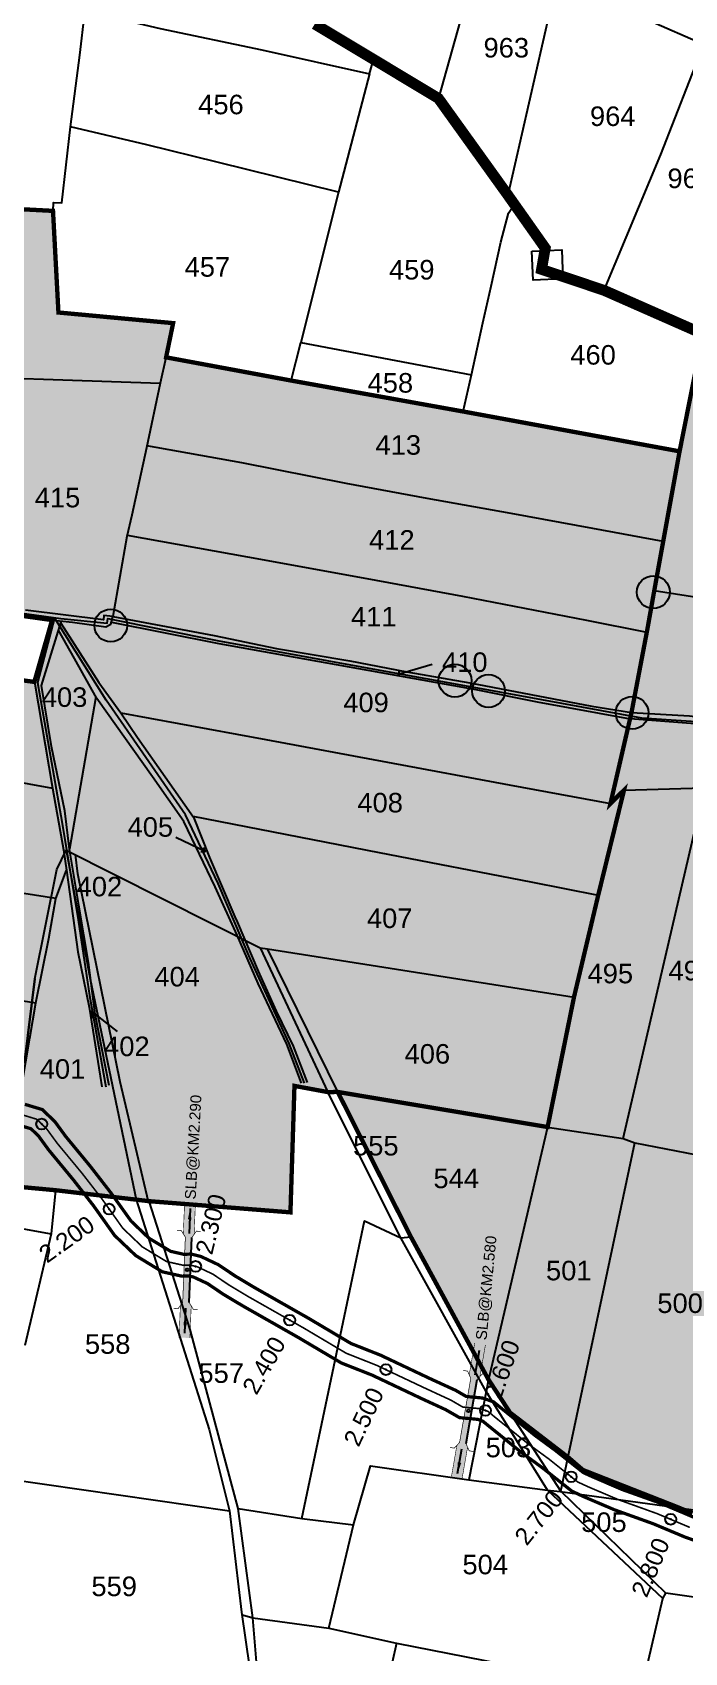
# Model space of a CAD drawing. Header units: inches. Extents: x 192867 to 224088, y 1602358 to 1617481.
# Drawn here: x 200424 to 201025, y 1610603 to 1612096 of the extents above; entities that cross this region are included whole.
import ezdxf
from ezdxf.enums import TextEntityAlignment as Align

# ---------------------------------------------------------------- set-up
doc = ezdxf.new("R2010")
doc.units = ezdxf.units.IN
doc.header["$LTSCALE"] = 15
doc.header["$MEASUREMENT"] = 0
doc.header["$PDMODE"] = 32
doc.header["$PDSIZE"] = 10
doc.linetypes.add('ACAD_ISO02W100', pattern=[15, 12, -3])
doc.linetypes.add('HIDDEN2', pattern=[0.1875, 0.125, -0.0625])
for name, color, linetype in [('BOUNDRY STONES', 240, 'Continuous'), ('CANAL1', 7, 'Continuous'), ('CS', 134, 'Continuous'), ('CSMark', 72, 'Continuous'), ('PLOT', 7, 'Continuous'), ('PLOTS', 7, 'Continuous'), ('PLOTS NO', 7, 'Continuous'), ('ROADS', 1, 'Continuous'), ('STREAM', 4, 'Continuous'), ('STRUCTURE', 5, 'Continuous'), ('VILLAGE BOUNDARY STONES', 1, 'Continuous'), ('VILLAGE BOUNDRY', 5, 'Continuous'), ('WUA 8', 3, 'Continuous')]:
    doc.layers.add(name, color=color, linetype=linetype)
doc.styles.get("Standard").update_dxf_attribs({"font": 'arial.ttf'})
doc.dimstyles.get("Standard").update_dxf_attribs({"dimtxt": 0.18, "dimasz": 0.18, "dimexe": 0.18, "dimexo": 0.0625, "dimgap": 0.09, "dimtad": 0, "dimtih": 1, "dimtoh": 1, "dimdec": 4, "dimzin": 0, "dimdsep": 46, "dimtxsty": 'Standard', "dimcen": 0.09, "dimadec": 0, "dimazin": 0, "dimtfac": 1, "dimtdec": 4, "dimtofl": 0, "dimtmove": 0, "dimatfit": 3, "dimfxl": 1, "dimtolj": 1, "dimtzin": 0, "dimarcsym": 0})

# ---------------------------------------------------------------- blocks, each defined once
blk = doc.blocks.new('SLB')
at = {"layer": 'STRUCTURE'}
h = blk.add_hatch(dxfattribs=at)
h.set_pattern_fill('DOTS', color=6, scale=20, angle=320.3722, style=0)
h.set_pattern_definition([(320.372247934, (-159.4327, -72.9564), (1.2786241598, 0.5641323054), [0, -1.25])])
h.paths.add_polyline_path([(769699.5, 1706871.1), (769699.5, 1706861.1), (769729.1, 1706861.1), (769732.1, 1706863.1), (769792.1, 1706863.1), (769795.1, 1706861.1), (769824.7, 1706861.1), (769824.7, 1706871.1), (769795.1, 1706871.1), (769792.1, 1706869.1), (769732.1, 1706869.1), (769729.1, 1706871.1)])
at = {"layer": 'STRUCTURE', "color": 6, "linetype": 'ACAD_ISO02W100', "ltscale": 0.5, "const_width": 0.5}
for points in [[(769699.5, 1706871.1), (769729.1, 1706871.1)], [(769795.1, 1706871.1), (769824.7, 1706871.1)], [(769699.5, 1706861.1), (769729.1, 1706861.1)], [(769795.1, 1706861.1), (769824.7, 1706861.1)]]:
    blk.add_lwpolyline(points, dxfattribs=at)
at = {"layer": 'STRUCTURE', "color": 6, "const_width": 0.628}
for points in [[(769726.1, 1706877.1), (769726.1, 1706873.1), (769732.1, 1706869.1), (769792.1, 1706869.1), (769798.1, 1706873.1), (769798.1, 1706877.1)], [(769726.1, 1706855.1), (769726.1, 1706859.1), (769732.1, 1706863.1), (769792.1, 1706863.1), (769798.1, 1706859.1), (769798.1, 1706855.1)]]:
    blk.add_lwpolyline(points, dxfattribs=at)
at = {"layer": 'STRUCTURE', "color": 6}
blk.add_lwpolyline([(769732.1, 1706863.1), (769792.1, 1706863.1)], dxfattribs=at)
blk.add_lwpolyline([(769732.1, 1706863.1), (769792.1, 1706863.1)], dxfattribs=at)
at = {"layer": 'STRUCTURE', "color": 0}
blk.add_circle((769762.1, 1706866.1), 1.24, dxfattribs=at)
for points in [[(769703.8, 1706866), (769726.7, 1706866)], [(769818.6, 1706865.8), (769795.7, 1706865.8)]]:
    blk.add_leader(points, dimstyle='Standard', override={"dimasz": 10, "dimgap": 0.09, "dimtad": 0}, dxfattribs=at)

msp = doc.modelspace()

# ---------------------------------------------------------------- hatches: boundary and pattern name
at = {"layer": 'PLOTS NO', "true_color": 0x105689}
h = msp.add_hatch(color=146, dxfattribs=at)
h.dxf.hatch_style = 1
h.paths.add_polyline_path([(199674.5, 1611149.4), (199736.3, 1611275.9), (199742.2, 1611294.1), (199770.7, 1611361.8), (199772.1, 1611382.8), (199782.3, 1611412.1), (199801.5, 1611485.1), (199812.2, 1611522.1), (199814.6, 1611531), (199818.7, 1611556.1), (199835.7, 1611647.9), (200091.5, 1611608.6), (200076, 1611546.1), (200426, 1611497.6), (200442.3, 1611554.6), (200396.8, 1611561), (200400.2, 1611567), (200369.2, 1611692.5), (200362.2, 1611706.7), (200308.4, 1611780.8), (200222.9, 1611904.7), (200200.1, 1611944.1), (200325.7, 1611937.7), (200443.2, 1611931.5), (200448.2, 1611837.9), (200553.9, 1611828.1), (200547.4, 1611796.6), (200662.7, 1611775.2), (200821.2, 1611746.7), (201020.6, 1611710), (201005.5, 1611627.1), (200997.2, 1611581.4), (200990.9, 1611546.1), (200976.3, 1611469.5), (200956.9, 1611385.6), (200969.4, 1611398), (200945.6, 1611301.1), (200923.3, 1611207.3), (200899, 1611087.6), (200705.6, 1611119.9), (200696.3, 1611119.8), (200665.7, 1611125.5), (200662, 1611009), (200531.7, 1611019.3), (200445.4, 1611029.4), (200396.9, 1611033.9), (200256.1, 1611060.8), (200115.3, 1611087.6), (200107, 1611049.7), (200102.3, 1611066.5), (200076.8, 1610920.8), (200127.6, 1610909.3), (200165.9, 1610900), (200201.7, 1610891.9), (200273.9, 1610879.3), (200312.1, 1610872.5), (200387.2, 1610859.2), (200337.4, 1610582.4), (200331.4, 1610554.3), (200268.4, 1610569.4), (200229.2, 1610575.6), (200176.7, 1610613.4), (200160.9, 1610619.5), (200132.1, 1610629.1), (200121.2, 1610635.1), (200084.5, 1610658.3), (200012.6, 1610697.5), (199998.7, 1610696.3), (199971.4, 1610708), (200002.5, 1610879.2), (200002.4, 1610902.2), (200030, 1611045.8), (200035.4, 1611082.6), (200001, 1611090.9), (199972.5, 1611097.7), (199942, 1611104.3), (199914.6, 1611110.2), (199857.7, 1611121.6), (199855, 1611104.5)])
at = {"layer": 'PLOTS NO', "true_color": 0x7aafdf}
h = msp.add_hatch(dxfattribs=at)
h.set_pattern_fill('ANSI31', color=143)
h.set_pattern_definition([(45, (0, 0), (-0.088388347648, 0.088388347648), [])])
h.paths.add_polyline_path([(200705.6, 1611119.9), (200773, 1610986.4), (200844.4, 1610855.1), (200864.4, 1610824.5), (200918, 1610783.3), (200931.5, 1610771.7), (201018.1, 1610737.7), (201032.4, 1610731.8), (201160.7, 1610680.8), (201179.4, 1610672.7), (201192.8, 1610667.7), (201230.8, 1610756.5), (201257.4, 1610863.4), (201290.2, 1610979.7), (201348.8, 1611240.6), (201359.9, 1611279.1), (201356.8, 1611282.7), (201383, 1611340.1), (201413.9, 1611332.3), (201501.9, 1611664.8), (201401.2, 1611679.9), (201316.2, 1611709.8), (201192.1, 1611755), (201048.4, 1611815.4), (201041.6, 1611815.7), (201020.6, 1611710), (201005.5, 1611627.1), (200997.2, 1611581.4), (200990.9, 1611546.1), (200976.3, 1611469.5), (200956.9, 1611385.6), (200969.4, 1611398), (200945.6, 1611301.1), (200923.3, 1611207.3), (200899, 1611087.6)])

# ---------------------------------------------------------------- linework, layer by layer
at = {"layer": 'BOUNDRY STONES', "color": 1}
for centre in [(200996.4, 1611580.3), (200496.4, 1611549.6), (200813.6, 1611498.8), (200844.6, 1611489.2), (200976.8, 1611469.1)]:
    msp.add_circle(centre, 15.1, dxfattribs=at)
at = {"layer": 'CANAL1', "color": 1, "linetype": 'HIDDEN2', "ltscale": 4, "const_width": 1.5}
msp.add_lwpolyline([(200414.7, 1611098.9), (200428.1, 1611094.8), (200437.3, 1611086), (200447.1, 1611072.6), (200469.8, 1611045.2), (200488.6, 1611021), (200507.5, 1610994.4), (200525.5, 1610977.2), (200547.8, 1610963.7), (200563, 1610960.3), (200569.4, 1610960.5), (200576, 1610958.9), (200590.5, 1610952.1), (200605.6, 1610941.9), (200623.3, 1610931.3), (200674.3, 1610902.4), (200713.4, 1610879.2), (200741.2, 1610868.2), (200786.1, 1610847), (200809.7, 1610836.1), (200820.9, 1610829.6), (200829.3, 1610828.8), (200836.8, 1610828.2), (200844.2, 1610825.6), (200850, 1610820.7), (200881.5, 1610795.4), (200900, 1610781.9), (200926.6, 1610760.7), (200936.1, 1610756.3), (200964.3, 1610744.3), (200999.8, 1610731.5), (201030, 1610718.8)], dxfattribs=at)
at = {"layer": 'CANAL1', "color": 200, "const_width": 3}
for points in [[(200417.3, 1611108.5), (200433.3, 1611103.7), (200444.9, 1611092.6), (200455, 1611078.8), (200477.6, 1611051.4), (200496.6, 1611026.9), (200515.1, 1611001), (200531.6, 1610985.2), (200551.6, 1610973.1), (200563.9, 1610970.3), (200570.4, 1610970.6), (200579.4, 1610968.4), (200595.5, 1610960.8), (200611, 1610950.4), (200628.4, 1610940), (200679.4, 1610911), (200717.8, 1610888.2), (200745.1, 1610877.4), (200790.3, 1610856), (200814.3, 1610845), (200824, 1610839.4), (200830.2, 1610838.8), (200838.9, 1610838), (200849.2, 1610834.4), (200856.4, 1610828.5), (200887.6, 1610803.3), (200906, 1610789.8), (200931.9, 1610769.3), (200940.2, 1610765.5), (200967.9, 1610753.6), (201003.5, 1610740.9), (201033.5, 1610728.2)], [(200412.1, 1611089.2), (200422.9, 1611086), (200429.8, 1611079.4), (200439.2, 1611066.5), (200462, 1611038.9), (200480.6, 1611015), (200499.9, 1610987.8), (200519.4, 1610969.2), (200544, 1610954.2), (200562.1, 1610950.2), (200568.3, 1610950.5), (200572.7, 1610949.4), (200585.6, 1610943.4), (200600.2, 1610933.5), (200618.3, 1610922.7), (200669.3, 1610893.7), (200709, 1610870.2), (200737.2, 1610859.1), (200781.9, 1610837.9), (200805.1, 1610827.2), (200817.8, 1610819.9), (200828.4, 1610818.9), (200834.7, 1610818.3), (200839.2, 1610816.7), (200843.7, 1610813), (200875.4, 1610787.4), (200893.9, 1610773.9), (200921.3, 1610752.2), (200932, 1610747.2), (200960.6, 1610735), (200996.2, 1610722.2), (201026.5, 1610709.5), (201035.1, 1610706.6)]]:
    msp.add_lwpolyline(points, dxfattribs=at)
at = {"layer": 'CS'}
for p in [(200432.8, 1611090.3), (200494.9, 1611012), (200574.6, 1610959.2), (200661.3, 1610909.7), (200750, 1610864.1), (200841.7, 1610826.5), (200920.7, 1610765.4), (201012.4, 1610726.3)]:
    msp.add_point(p, dxfattribs=at)
at = {"layer": 'PLOT'}
for points in [[(201042.6, 1612084.8), (200907.4, 1612144.1), (200927.6, 1612214.2), (200853.6, 1612232.6), (200819.1, 1612244.8), (200766.6, 1612258.9), (200772.1, 1612270.2), (200655.5, 1612287.8), (200564.8, 1612234.2)], [(200853.6, 1612232.6), (200798.3, 1612035.2)], [(200907.4, 1612144.1), (200862.3, 1611946.1)], [(201042.6, 1612084.8), (201002.9, 1611983.4), (200950.8, 1611858.4)]]:
    msp.add_lwpolyline(points, dxfattribs=at)
at = {"layer": 'PLOTS', "color": 0}
for points in [[(200131.7, 1611993.6), (200152.3, 1611984.3), (200200.1, 1611944.1), (200325.7, 1611937.7), (200443.2, 1611931.5), (200443.7, 1611939.2), (200451.2, 1611939), (200459.4, 1612008.8), (200467.9, 1612074.9), (200472.4, 1612114.4)], [(200473.8, 1612115.4), (200542, 1612099.6), (200635.5, 1612079.8), (200734.7, 1612057.9), (200738.5, 1612071.1)], [(200734.7, 1612057.9), (200706.2, 1611948.8), (200594.5, 1611976.4), (200529.8, 1611992.3), (200459.4, 1612008.8)], [(200149.8, 1611977.6), (200157.3, 1611970.4), (200176.1, 1611950.5), (200192.5, 1611931.1), (200218.4, 1611901.2), (200238.5, 1611871.3), (200257, 1611843.7), (200270.3, 1611822.7), (200297.1, 1611786.2), (200320.9, 1611754), (200334.7, 1611735.4), (200352.8, 1611708.7), (200365.6, 1611688.4), (200375.5, 1611648.1), (200384.2, 1611613.6), (200394.2, 1611573.9), (200396.8, 1611561), (200443.3, 1611554.4), (200461.3, 1611552.8), (200492, 1611548.3), (200496.6, 1611550.9), (200498.3, 1611558)], [(200706.2, 1611948.8), (200671.5, 1611810.3), (200828.7, 1611780.6), (200839.3, 1611828.5), (200846.9, 1611862.3), (200855.9, 1611902.6), (200862.8, 1611929.4), (200868.4, 1611937.6)], [(200443.2, 1611931.5), (200446.4, 1611871.5), (200448.2, 1611837.9), (200553.9, 1611828.1), (200547.3, 1611796.1), (200541.9, 1611772.9), (200529.4, 1611713.3), (200515.9, 1611651.1), (200511.3, 1611631.6), (200498.3, 1611558), (200490, 1611558.8), (200489.6, 1611554.7), (200418, 1611563.8)], [(200956.9, 1611385.6), (200956.9, 1611385.6), (200956.9, 1611385.6), (200956.9, 1611385.6), (200956.9, 1611385.6), (200966.6, 1611427), (200975.1, 1611463.6), (200982.9, 1611502.6), (200988.4, 1611531.8), (200993.5, 1611560.4), (200998.8, 1611590.8), (201005.5, 1611627.1), (201013.2, 1611669.6), (201020.6, 1611710), (201028.4, 1611746.4), (201041.6, 1611815.7), (201042, 1611818.2)], [(200547.4, 1611796.6), (200662.7, 1611775.2), (200671.5, 1611810.3)], [(200308.4, 1611780.8), (200541.9, 1611772.9)], [(200662.7, 1611775.2), (200821.2, 1611746.7), (200828.7, 1611780.6)], [(200821.2, 1611746.7), (201020.6, 1611710)], [(201005.5, 1611627.1), (200940.6, 1611638.9), (200865.3, 1611652.6), (200787.9, 1611666.7), (200713.2, 1611680.3), (200617.2, 1611699.5), (200529.8, 1611715)], [(200511.6, 1611632.9), (200622.3, 1611612.9), (200732.4, 1611593), (200820.7, 1611576.7), (200934.7, 1611554.6), (200990.4, 1611543.4)], [(200091.5, 1611608.6), (200076, 1611546.1), (200285.5, 1611517), (200426, 1611497.4)], [(200498.3, 1611558), (200591.8, 1611540.5), (200649.1, 1611528.5), (200716.7, 1611517), (200769.2, 1611506.8), (200827.4, 1611496.8), (200939.6, 1611475.4), (200976.3, 1611469.5), (201029.8, 1611466.3), (201090.7, 1611458.8), (201133.5, 1611452.6), (201169.1, 1611447.5), (201176.3, 1611465.9), (201153, 1611489.4), (201132.4, 1611510.2), (201099.9, 1611543), (201065.1, 1611578.2), (201043.4, 1611600.1), (201036.6, 1611575.3), (200997.2, 1611581.4)], [(200442.3, 1611554.6), (200426, 1611497.6), (200442.7, 1611399.8), (200453, 1611343), (200455.7, 1611324.2), (200466.2, 1611249.1), (200476.4, 1611197.9), (200486.6, 1611134.3), (200488.2, 1611124.7)], [(200494.8, 1611125.8), (200482.1, 1611191.6), (200475.9, 1611239), (200467, 1611292), (200458.3, 1611343.5), (200454, 1611379), (200441.9, 1611438.2), (200432.5, 1611494.2), (200447.9, 1611544.2), (200450.9, 1611553.8)], [(200450.3, 1611551.7), (200485.5, 1611497), (200505.7, 1611469.2), (200521, 1611446.4), (200546.5, 1611410.1), (200572.7, 1611373), (200587.3, 1611335.8), (200610.8, 1611281.2), (200612.8, 1611276.6), (200632.2, 1611231.3), (200648.8, 1611194.3), (200664.4, 1611162), (200677.3, 1611128.7)], [(200497, 1611552.5), (200596, 1611532.9), (200695.6, 1611515.3), (200832.8, 1611490.6), (200889.5, 1611479.4), (200975.1, 1611463.6)], [(200076, 1611546.1), (200061.8, 1611477), (200054.7, 1611442.3), (200043.4, 1611377.4), (200037.8, 1611345), (200029, 1611294.1), (200022.1, 1611266.6), (200312.2, 1611220), (200427.5, 1611202), (200439.5, 1611261.3), (200445.9, 1611298.1), (200455.7, 1611324.2)], [(200672.2, 1611127.9), (200658.7, 1611164), (200632.2, 1611219.8), (200612.9, 1611264.2), (200592.6, 1611308.9), (200563.9, 1611369), (200534.8, 1611410.1), (200483.7, 1611482.4), (200463, 1611519.1), (200448.3, 1611545.2)], [(200482.8, 1611483.9), (200458.3, 1611343.5)], [(200059.9, 1611467.3), (200177.9, 1611446.8), (200336.7, 1611419), (200442.7, 1611399.8)], [(200505.7, 1611469.2), (200639.2, 1611444.6), (200863.5, 1611402.7), (200956.9, 1611385.6)], [(201166.3, 1611440.6), (201126, 1611449.4), (201046.8, 1611458.1), (200975.1, 1611463.6)], [(200571.9, 1611374.1), (200743.9, 1611340.6), (200883.4, 1611313.5), (200945.6, 1611301.1)], [(200445.9, 1611298.1), (200306, 1611319.9), (200205, 1611337.5), (200133.3, 1611350.1), (200074.9, 1611358.8), (200041.2, 1611364.7)], [(199882.4, 1611223.8), (200139, 1611175.2), (200287, 1611147.5), (200414.5, 1611125.9), (200421.9, 1611169.3), (200427.5, 1611202)]]:
    msp.add_lwpolyline(points, dxfattribs=at)
at = {"layer": 'PLOTS'}
for points in [[(200416.9, 1611147), (200426.6, 1611224.2), (200416.9, 1611147), (200426.6, 1611224.2), (200446.8, 1611324.8), (200455.4, 1611342.7), (200634.1, 1611252.6), (200641, 1611251.7), (200923.3, 1611207.3), (200950.4, 1611321.2), (200969.4, 1611398), (201240.4, 1611405.9)], [(200968.6, 1611076.9), (201044.5, 1611403.2)], [(200455.4, 1611342.7), (200477.5, 1611223.8), (200519.8, 1611020.9), (200587.2, 1610808.9), (200605.7, 1610734.2), (200617, 1610640.8), (200631.9, 1610536.6)], [(200634.1, 1611252.6), (200696.3, 1611119.8), (200665.7, 1611125.5), (200662, 1611009), (200531.2, 1611018.7), (200505, 1611129.2), (200466.2, 1611320.9), (200463.8, 1611338.6)], [(201138.5, 1610516.7), (201091.1, 1610555.4), (201034.9, 1610622.2), (201036, 1610654.3), (201007.8, 1610658.3), (200911.1, 1610752.3), (200844.4, 1610855.1), (200773, 1610986.4), (200705.6, 1611119.9), (200641, 1611251.7)], [(200899, 1611087.6), (200923.3, 1611207.3)], [(200667.3, 1610409.1), (200652.2, 1610480.8), (200653.6, 1610512.6), (200632.9, 1610569.3), (200627.2, 1610635.4), (200613.8, 1610736.3), (200569.5, 1610901), (200531.7, 1611019.3), (200519.8, 1611020.9), (200445.4, 1611029.4), (200396.9, 1611033.9), (200403.1, 1611081.6), (200415.3, 1611149.2)], [(200613.8, 1610736.3), (200672.5, 1610726.9), (200720.2, 1610721.1), (200735.8, 1610775.5), (200826.4, 1610762.6), (200898.9, 1610753.1), (200842.3, 1610844), (200763.7, 1610985.6), (200696.3, 1611119.8)], [(200899, 1611087.6), (200844.4, 1610855.1), (200842.3, 1610844), (200826.4, 1610762.6)], [(200911.1, 1610752.3), (200979.5, 1611072.9)], [(200107, 1611049.7), (200441.4, 1610989.1)], [(200445.4, 1611029.4), (200441.4, 1610989.1), (200417.3, 1610886.3)], [(200672.5, 1610726.9), (200730.2, 1611001.1), (200763.7, 1610985.6), (200773, 1610986.4)], [(200401.4, 1610763.6), (200605.7, 1610734.2)], [(201005.3, 1610653.2), (200898.9, 1610753.1), (200910.5, 1610751.9), (201031.3, 1610735.4), (201174.1, 1610718.3)], [(200697.3, 1610626.1), (200720.2, 1610721.1)], [(200617.9, 1610638.1), (200627.2, 1610635.4), (200697.3, 1610626.1), (200759.8, 1610612.1), (200936.6, 1610577.4), (200984.9, 1610566), (201005.3, 1610653.2), (201007.8, 1610658.3)]]:
    msp.add_lwpolyline(points, dxfattribs=at)
at = {"layer": 'PLOTS NO'}
for points in [[(200761.3, 1611504.6), (200792.6, 1611514)], [(200762.1, 1611507.4), (200761.3, 1611504.6), (200765.5, 1611505.2)], [(200583.5, 1611341.4), (200556.4, 1611354.3)], [(200579.4, 1611341), (200583.5, 1611341.4), (200581.8, 1611345)], [(200479.3, 1611187.9), (200478.3, 1611194.2), (200481.6, 1611193.1)], [(200478.3, 1611194.2), (200502.3, 1611175.5)], [(200696.3, 1611119.8), (200705.6, 1611119.9), (200899, 1611087.6), (200968.6, 1611076.9), (200979.5, 1611072.9), (201046.1, 1611060.1), (201100.9, 1611047.5), (201154.3, 1611037.5), (201247.6, 1611021.2)], [(200759.8, 1610612.1), (200735.8, 1610505.3), (200842.2, 1610475.8), (200874.9, 1610460.4), (200914.7, 1610464.2), (200955.8, 1610462.2), (200957.4, 1610501.7), (200984.9, 1610566)]]:
    msp.add_lwpolyline(points, dxfattribs=at)
at = {"layer": 'ROADS', "color": 1}
for points in [[(200058.4, 1612095.8), (200053.9, 1612087.8), (200052, 1612059.9), (200064.3, 1612033.4), (200098, 1612011.2), (200156.3, 1611978.6), (200196.4, 1611937.3), (200226.4, 1611892.6), (200278.3, 1611815.1), (200331.3, 1611746.8), (200368.3, 1611689.6), (200390.6, 1611599.4), (200398.8, 1611563.1), (200450.5, 1611555.9), (200493.2, 1611551.6), (200493.6, 1611555.9), (200594.5, 1611535.9), (200744.5, 1611508.5), (200874.8, 1611484.7), (200985.4, 1611464.5), (201076.9, 1611458.5)], [(200675, 1611127.9), (200660.7, 1611164.5), (200624.7, 1611243.4), (200595.4, 1611312), (200565.4, 1611375.3), (200492.2, 1611480.9), (200444.5, 1611556.7), (200429, 1611497.1), (200450.5, 1611374.3), (200465.9, 1611282.5), (200476.8, 1611208.7), (200491.8, 1611124.6)]]:
    msp.add_lwpolyline(points, dxfattribs=at)
at = {"layer": 'STREAM'}
msp.add_spline([(200935.5, 1612246), (200999.1, 1612236.7), (201073.7, 1612231.6), (201121.1, 1612224.2), (201167.5, 1612225.4), (201225.6, 1612216.6), (201268.4, 1612198.4), (201321, 1612186.2), (201366.8, 1612173.8), (201402.7, 1612158.5), (201477, 1612075), (201508.4, 1612032.2), (201590.3, 1611999.5), (201673.2, 1612005.9), (201723.3, 1612024.6), (201784.2, 1612035.7), (201842.6, 1612016.3), (201911.8, 1611993), (201989.2, 1611987.3), (202054.2, 1611990.5), (202099.8, 1611997.2), (202138.3, 1611980.2), (202201.2, 1611974.6), (202265.3, 1611967.8), (202298.1, 1611968.5), (202327.6, 1611976.5), (202348, 1611977.3), (202376.4, 1611979.7), (202389.1, 1611989.5)], degree=3, dxfattribs=at)
at = {"layer": 'VILLAGE BOUNDARY STONES'}
msp.add_lwpolyline([(200884.5, 1611894.4), (200912, 1611895.5), (200913, 1611868.9), (200885.6, 1611867.8)], close=True, dxfattribs=at)
at = {"layer": 'VILLAGE BOUNDRY', "color": 5, "linetype": 'HIDDEN2', "ltscale": 14, "const_width": 10}
msp.add_lwpolyline([(201048.4, 1611815.4), (200950.8, 1611858.4), (200893.4, 1611877.6), (200896.8, 1611897.2), (200862.3, 1611946.1), (200798.3, 1612035.2), (200684.4, 1612103.6)], dxfattribs=at)
msp.add_lwpolyline([(201048.4, 1611815.4), (200950.8, 1611858.4), (200893.4, 1611877.6), (200896.8, 1611897.2), (200862.3, 1611946.1), (200798.3, 1612035.2), (200684.4, 1612103.6)], dxfattribs=at)
at = {"layer": 'WUA 8', "color": 15, "const_width": 4}
for points in [[(200325.7, 1611937.7), (200443.2, 1611931.5), (200448.2, 1611837.9), (200553.9, 1611828.1), (200547.4, 1611796.6), (200662.7, 1611775.2), (200821.2, 1611746.7), (201020.6, 1611710), (201005.5, 1611627.1), (200997.2, 1611581.4), (200990.9, 1611546.1), (200976.3, 1611469.5), (200956.9, 1611385.6), (200969.4, 1611398), (200945.6, 1611301.1), (200923.3, 1611207.3), (200899, 1611087.6), (200705.6, 1611119.9), (200696.3, 1611119.8), (200665.7, 1611125.5), (200662, 1611009), (200531.7, 1611019.3), (200445.4, 1611029.4), (200396.9, 1611033.9)], [(201041.6, 1611815.7), (201020.6, 1611710), (201005.5, 1611627.1), (200997.2, 1611581.4), (200990.9, 1611546.1), (200976.3, 1611469.5), (200956.9, 1611385.6), (200969.4, 1611398), (200945.6, 1611301.1), (200923.3, 1611207.3), (200899, 1611087.6), (200705.6, 1611119.9), (200705.6, 1611119.9)], [(200076, 1611546.1), (200426, 1611497.6), (200442.3, 1611554.6), (200396.8, 1611561)], [(200705.6, 1611119.9), (200773, 1610986.4), (200844.4, 1610855.1), (200864.4, 1610824.5), (200918, 1610783.3), (200931.5, 1610771.7), (201018.1, 1610737.7), (201032.4, 1610731.8)]]:
    msp.add_lwpolyline(points, dxfattribs=at)
at = {"layer": 'WUA 8', "const_width": 3}
for points in [[(200325.7, 1611937.7), (200443.2, 1611931.5), (200448.2, 1611837.9), (200553.9, 1611828.1), (200547.4, 1611796.6), (200662.7, 1611775.2), (200821.2, 1611746.7), (201020.6, 1611710), (201005.5, 1611627.1), (200997.2, 1611581.4), (200990.9, 1611546.1), (200976.3, 1611469.5), (200956.9, 1611385.6), (200969.4, 1611398), (200945.6, 1611301.1), (200923.3, 1611207.3), (200899, 1611087.6), (200705.6, 1611119.9), (200696.3, 1611119.8), (200665.7, 1611125.5), (200662, 1611009), (200531.7, 1611019.3), (200445.4, 1611029.4), (200396.9, 1611033.9)], [(201041.6, 1611815.7), (201020.6, 1611710), (201005.5, 1611627.1), (200997.2, 1611581.4), (200990.9, 1611546.1), (200976.3, 1611469.5), (200956.9, 1611385.6), (200969.4, 1611398), (200945.6, 1611301.1), (200923.3, 1611207.3), (200899, 1611087.6), (200705.6, 1611119.9), (200705.6, 1611119.9)], [(200076, 1611546.1), (200426, 1611497.6), (200442.3, 1611554.6), (200396.8, 1611561)], [(200705.6, 1611119.9), (200773, 1610986.4), (200844.4, 1610855.1), (200864.4, 1610824.5), (200918, 1610783.3), (200931.5, 1610771.7), (201018.1, 1610737.7), (201032.4, 1610731.8)]]:
    msp.add_lwpolyline(points, dxfattribs=at)

# ---------------------------------------------------------------- block references
at = {"layer": 'STRUCTURE', "color": 0}
for p, rotation in [((1874622.2, 772228.1, 100), 87.66282540219113), ((1749974.8, 559130.5, 100), 80.10237611395421)]:
    msp.add_blockref('SLB', p, dxfattribs=dict(at, rotation=rotation))

# ---------------------------------------------------------------- texts
at = {"layer": 'CSMark', "color": 1}
for s, rotation, p in [('2.300', 76.2415, (200595.3, 1611025.3)), ('2.200', 35.3595, (200478.6, 1611000.5)), ('2.400', 60.3751, (200651.4, 1610892.4)), ('2.600', 70.7828, (200866.3, 1610890.4)), ('2.500', 64.6779, (200741.5, 1610846)), ('2.700', 51.5151, (200908.3, 1610749.8)), ('2.800', 67.1675, (201004.6, 1610707.8))]:
    msp.add_text(s, height=16, rotation=rotation, dxfattribs=at).set_placement(p, align=Align.MIDDLE_RIGHT)
at = {"layer": 'PLOTS NO'}
for s, p in [('963', (200860.9, 1612081.8)), ('964', (200959, 1612018.7)), ('965', (201030.4, 1611961.5))]:
    msp.add_text(s, height=18, dxfattribs=at).set_placement(p, align=Align.MIDDLE_CENTER)
for s, p in [('456', (200577, 1612020.5)), ('457', (200564.5, 1611870.9)), ('459', (200752.8, 1611868.3)), ('460', (200919.9, 1611789.9)), ('458', (200733.1, 1611764.1)), ('413', (200740.4, 1611706.9)), ('415', (200426.4, 1611658.4)), ('412', (200734.5, 1611619.4)), ('411', (200717.8, 1611548.7)), ('410', (200801.7, 1611506.8)), ('403', (200432.9, 1611474.6)), ('409', (200710.7, 1611469.7)), ('408', (200723.7, 1611377.4)), ('405', (200511.9, 1611355)), ('402', (200465, 1611300.1)), ('407', (200732.5, 1611270.9)), ('404', (200536.6, 1611217.1)), ('495', (200935.8, 1611220)), ('496', (201010.4, 1611222.7)), ('402', (200490.3, 1611152.9)), ('406', (200767.2, 1611146)), ('401', (200431, 1611132.1)), ('555', (200719.7, 1611061.4)), ('544', (200793.8, 1611031.3)), ('501', (200897.5, 1610946.4)), ('500', (201000.1, 1610916.3)), ('558', (200472.6, 1610878.7)), ('557', (200577.2, 1610851.9)), ('503', (200841.9, 1610783.4)), ('505', (200929.9, 1610714.6)), ('504', (200820.5, 1610675.6)), ('559', (200478.6, 1610655.5))]:
    msp.add_text(s, height=18, dxfattribs=at).set_placement(p)
at = {"layer": 'STRUCTURE', "color": 5, "char_height": 10, "width": 96.041, "attachment_point": 1, "bg_fill": 1, "box_fill_scale": 1.1, "bg_fill_color": 7, "bg_fill_true_color": 16777215, "bg_fill_transparency": 0}
for s, insert, rotation in [('SLB@KM2.290', (200564.6, 1611021.2), 86.758), ('SLB@KM2.580', (200832.7, 1610891.9), 84.4421)]:
    msp.add_mtext(s, dxfattribs=dict(at, insert=insert, rotation=rotation))

doc.saveas('drawing.dxf')
